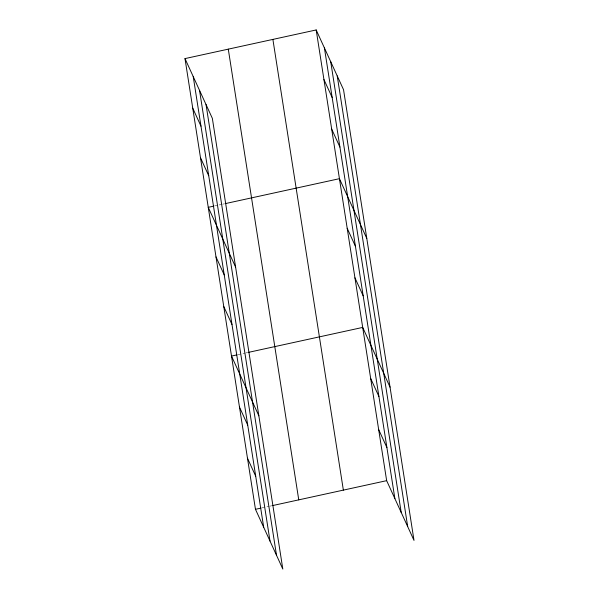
<?xml version="1.0" encoding="UTF-8"?>
<svg xmlns="http://www.w3.org/2000/svg" width="599" height="599" viewBox="0 0 599 599"><rect width="100%" height="100%" fill="white"/><g stroke="black" fill="none" stroke-linecap="round" stroke-linejoin="round"><path stroke-width="0.45" stroke-dasharray="3 2.25" d="M214.562 205.951L218.171 205.165M219.069 204.97L221.78 204.379M222.678 204.184L224.483 203.787M237.818 354.69L245.036 353.111M245.934 352.916L247.739 352.526M261.778 507.93L268.996 506.357M269.894 506.155L271.699 505.766"/><path stroke-width="0.9" d="M184.994 58.597L212.346 118.34L282.818 569.05L255.466 509.307L184.994 58.597L316.182 29.95L343.534 89.693L414.006 540.403L386.654 480.66L316.182 29.95M213.663 206.153L208.25 207.336L235.602 267.072M225.389 203.593L339.438 178.682L366.79 238.424M236.919 354.885L231.506 356.068L258.858 415.811M248.645 352.324L362.695 327.421L390.046 387.156M255.466 509.307L260.879 508.132M272.605 505.571L386.654 480.66M323.932 79.525L332.16 97.502M331.689 129.107L339.91 147.077M347.188 228.264L355.417 246.234M354.945 277.839L363.174 295.809M370.684 378.501L378.912 396.471M378.665 429.58L386.894 447.55M192.743 108.179L200.972 126.149M200.5 157.754L208.722 175.724M215.999 256.911L224.228 274.881M223.756 306.493L231.978 324.463M239.495 407.148L247.724 425.118M247.477 458.228L255.706 476.198M337.222 75.908L407.694 526.618M330.723 61.704L401.195 512.415M324.411 47.92L394.883 498.63M272.889 39.407L343.362 490.117M228.286 49.148L298.759 499.858M206.034 104.555L276.506 555.266M199.534 90.352L270.007 541.062M193.222 76.567L263.695 527.277"/></g></svg>
